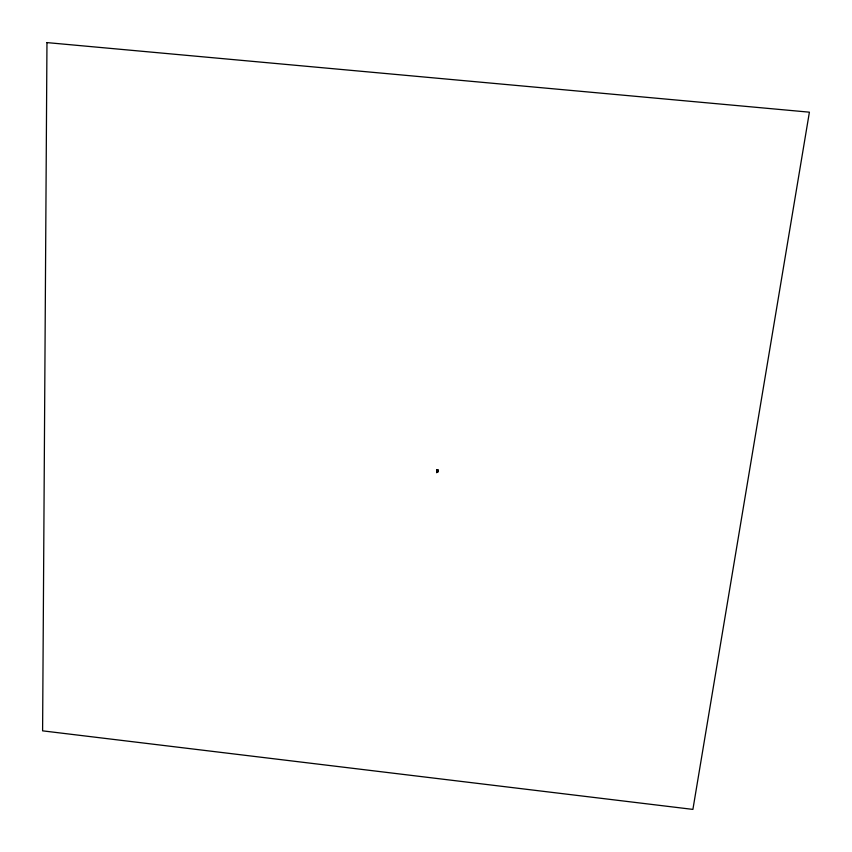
<?xml version="1.0" encoding="UTF-8"?>
<svg xmlns="http://www.w3.org/2000/svg" width="852" height="852" viewBox="0 0 852 852"><rect width="100%" height="100%" fill="white"/><g stroke="black" fill="none" stroke-linecap="round" stroke-linejoin="round"><path stroke-width="1.28" d="M436.842 471.39L437.204 471.294M437.044 471.731L437.736 471.688M437.64 470.634C437.001 475.246 438.077 466.406 437.736 471.955L436.65 472.647L437.161 469.921L436.98 470.655M437.864 470.219L437.694 471.997L437.768 470.655M437.364 471.561L437.513 470.347M437.395 471.657L437.491 470.655M437.513 471.667L437.523 470.41M436.746 472.338L437.704 471.806L436.863 472.402M437.385 471.667L437.172 471.731A1.278 1.203 11.5 0 0 437.161 471.113A3.099 2.907 11.7 0 0 437.001 470.815L437.172 469.91M437.96 469.857L437.758 470.687L437.129 470.421M436.948 469.899L437.502 470.496M436.767 472.104L436.757 472.253M436.81 471.71L437.491 471.944M436.884 470.954L437.193 471.188A1.331 1.246 11.5 0 1 437.172 471.72M437.183 470.986L436.991 471.593M437.161 471.838L437.172 471.774A1.353 1.278 11.5 0 0 437.14 471.167L437.172 471.135M436.714 472.509L437.726 471.816M436.916 470.059L437.896 470.038M436.82 471.475L437.758 471.55M437.151 470.911A1.406 1.321 11.5 0 1 437.278 471.326M46.966 42.6L42.6 730.846L692.9 809.4L809.4 112.176L46.966 42.6"/></g></svg>
